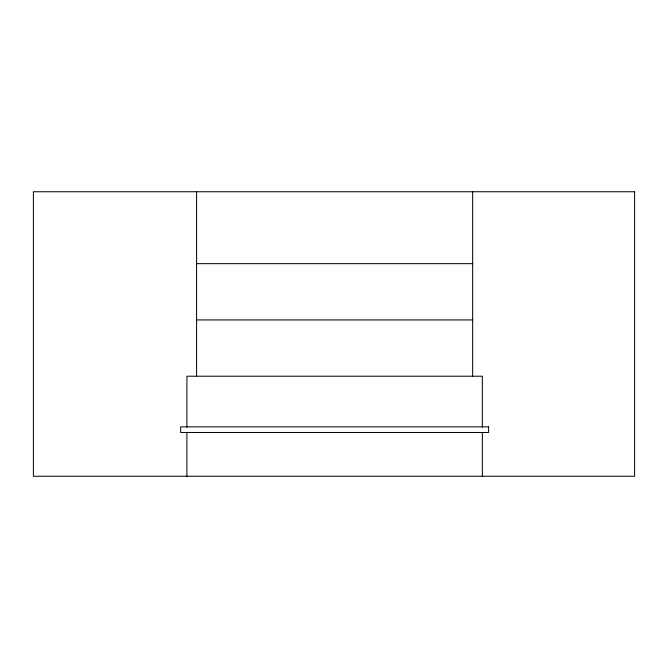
<?xml version="1.0" encoding="UTF-8"?>
<svg xmlns="http://www.w3.org/2000/svg" width="668" height="668" viewBox="0 0 668 668"><rect width="100%" height="100%" fill="white"/><g stroke="black" fill="none" stroke-linecap="round" stroke-linejoin="round"><path stroke-width="1" d="M196.592 263.66L472.652 263.66M196.592 319.93L472.652 319.93M482.346 427.269L482.346 376.209L186.906 376.209L186.906 427.269M482.346 432.48L482.346 476.251M472.652 191.749L472.652 376.209M196.592 191.749L196.592 376.209M186.906 432.48L186.906 476.251M634.6 191.749L33.4 191.749L33.4 476.251L634.6 476.251L634.6 191.749M488.6 426.852L180.652 426.852L180.652 432.48L488.6 432.48L488.6 426.852"/></g></svg>
